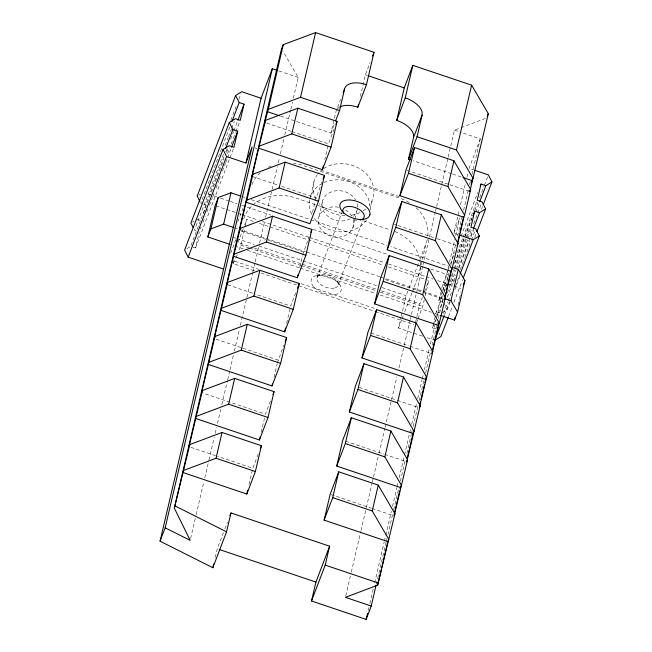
<?xml version="1.0" encoding="UTF-8"?>
<svg xmlns="http://www.w3.org/2000/svg" width="652" height="652" viewBox="0 0 652 652"><rect width="100%" height="100%" fill="white"/><g stroke="black" fill="none" stroke-linecap="round" stroke-linejoin="round"><path stroke-width="0.49" stroke-dasharray="3.26 2.44" d="M254.296 270.784L233.139 263.644L234.239 258.852M312.552 212.259L314.989 201.737M315.218 200.783L321.974 181.973M193.106 247.149L195.527 247.964L199.308 231.753M203.611 213.334L205.608 204.752L224.459 155.396M239.072 249.887L240.865 245.152L244.899 227.866M245.128 226.904L246.921 219.227L254.614 221.819M190.645 538.389L195.967 515.593M196.195 514.599L203.831 481.885M204.761 477.924L208.689 461.07M208.917 460.084L214.239 437.28M215.168 433.319L216.554 427.37M217.483 423.401L220.718 409.529M221.876 404.574L227.426 380.784M227.662 379.79L229.74 370.866M229.969 369.88L233.44 355.006M234.37 351.045L239.455 329.236M240.384 325.267L246.627 298.51M246.855 297.516L252.642 272.732M252.87 271.745L254.956 262.821M255.185 261.827L259.349 243.987M259.586 242.992L264.671 221.191M265.592 217.222L271.843 190.457M272.071 189.471L277.393 166.667M278.322 162.707L279.48 157.751M280.401 153.782L283.873 138.917M284.794 134.948L290.58 110.164M290.808 109.177L292.43 102.234M293.359 98.273L298.217 77.458L283.058 51.394M215.274 557.33L217.255 548.821L223.449 532.619M310.727 196.04L314.508 179.838M249.023 484.485L252.373 470.141M261.199 432.333L264.989 416.074M274.044 377.312L277.165 363.93M277.385 362.968L283.791 345.095M286.66 323.253L290.23 307.956M299.724 267.279L302.406 255.804M302.626 254.842L309.024 236.969M327.98 145.869L324.835 159.357M280.499 116.089L330.955 133.049L335.992 111.476L340.646 99.291M319.032 216.325L322.813 200.123M360.377 96.406L365.413 74.817L370.075 62.616M352.887 227.744L354.664 220.115M354.892 219.162L356.668 211.533M370.091 209.895L372.545 199.414M422.398 336.122L398.535 328.086L401.061 317.279M401.29 316.293L406.114 295.666L408.657 289.007M412.341 291.933L418.519 275.763L426.09 243.343A40.913 34.369 13.2 0 0 427.639 237.548M345.772 595.822L351.094 573.035M351.322 572.048L360.8 531.421M361.037 530.435L366.122 508.633M366.351 507.647L372.129 482.879M372.357 481.885L373.286 477.924M373.514 476.93L378.836 454.142M379.065 453.156L384.843 428.388M385.071 427.394L396.864 376.864M398.942 367.948L404.028 346.155M404.264 345.161L410.043 320.393M410.271 319.407L411.2 315.438M411.428 314.451L416.514 292.65M416.742 291.664L422.757 265.902M422.985 264.916L429.228 238.159M429.464 237.173L435.243 212.405M435.471 211.411L436.392 207.45M436.628 206.456L447.957 157.914M448.185 156.92L454.428 130.172L460.116 128.02M415.601 322.08L419.847 303.889L422.341 297.353M418.005 318.779L422.708 306.464L424.281 299.749M425.177 295.902L428.763 280.547L425.878 279.569M457.574 234.41L453.89 233.163L459.391 209.602M460.54 204.687L465.357 184.068M466.954 177.197L467.875 173.269M435.723 328.958L432.496 327.875L434.949 317.385M435.838 313.571L442.447 295.535M443.645 302.495L438.804 300.865L440.809 292.283M441.697 288.469L442.586 284.655L447.663 271.371M368.217 610.484L368.91 607.517M369.831 603.548L373.303 588.691M374.688 582.749L384.167 542.138M384.403 541.144L385.56 536.197M385.788 535.202L391.339 511.429M392.496 506.482L396.889 487.655M397.117 486.669L398.046 482.708M399.203 477.753L404.289 455.96M404.517 454.966L410.76 428.225M411.689 424.265L416.775 402.471M417.696 398.511L422.088 379.684M422.325 378.698L423.246 374.737M424.403 369.782L429.489 347.989M430.418 344.028L435.968 320.254M436.889 316.293L441.738 295.511M442.887 290.621L448.592 266.155L390.825 246.684M449.505 262.226L454.77 239.651M455.691 235.722L459.807 218.053M376.318 584.225L386.041 542.57M386.277 541.576L386.97 538.601M387.899 534.632L392.757 513.809M393.686 509.84L398.779 488.014M400.393 481.078L405.487 459.252M406.881 453.303L411.273 434.46M411.51 433.466L412.203 430.491M413.132 426.522L417.989 405.691M419.146 400.735L423.776 380.898M425.634 372.96L430.956 350.148M432.113 345.193L436.514 326.342M436.742 325.356L437.435 322.381M438.364 318.412L443.458 296.587M444.379 292.626L449.016 272.789M450.866 264.851L455.96 243.033M457.582 236.089L462.675 214.263M463.596 210.294L468.69 188.477M469.619 184.508L470.312 181.533M471.934 174.589L480.263 138.884L462.081 132.755M457.908 305.413L459.277 299.537M459.513 298.559L460.882 292.683M233.139 263.644L235.845 258.42M236.203 257.475L237.279 254.63M334.166 128.892L328.445 143.905L291.762 131.541M480.263 138.884L469.024 168.355L473.629 169.911M230.841 120.18L236.277 105.942M238.819 99.3L240.995 93.603M229.773 127.189L200.775 203.122L203.188 203.937M225.266 145.29L228.159 137.702M228.526 136.749L231.427 129.153M231.786 128.208L234.329 121.565M223.465 154.198L194.475 230.123L196.089 230.669M225.91 151.598L226.994 148.754M230.621 139.259L233.522 131.671M233.881 130.718L237.866 120.278M191.052 245.38L224.035 159.006M226.57 152.364L228.387 147.621M227.564 153.57L229.74 147.874M231.191 144.076L233 139.332M233.359 138.379L235.535 132.682M235.902 131.737L239.887 121.296M200.4 228.909L201.126 227.01M202.935 222.267L205.111 216.57M206.92 211.827L208.004 208.974M209.455 205.184L212.356 197.589M212.723 196.635L214.532 191.892M215.983 188.094L218.885 180.506M219.243 179.553L221.052 174.809M222.503 171.011L225.405 163.416M225.763 162.47L227.214 158.672M227.581 157.727L231.207 148.232M195.527 247.964L233.587 148.297M237.833 221.713L242.919 208.395M230.621 253.18L235.706 239.863M243.693 218.942L244.418 217.043A40.905 34.352 13 0 1 253.498 204.459M243.351 228.567L238.004 242.568L250.515 246.782M244.777 224.826L246.921 219.227M330.955 133.049L334.892 122.731M295.69 292.911L290.678 306.041L256.383 294.476M316.913 277.817L341.819 212.609M270.45 401.037L265.437 414.167L202.56 392.96M224.875 528.87L227.385 522.309M258.192 454.159L252.821 468.226L217.572 456.343M338.192 284.989L362.748 220.71M409.024 288.062L419.554 260.466M419.921 259.52L426.09 243.343M398.535 328.086L401.811 319.521M402.17 318.575L403.262 315.715M404.713 311.917L411.982 292.887M424.485 291.746L428.763 280.547M416.563 322.569L417.647 319.724M453.89 233.163L460.035 217.067M448.022 270.417L449.114 267.573M450.565 263.775L454.909 252.389M461.07 236.252L477.745 192.593M438.804 300.865L448.234 276.187M457.288 252.454L462.724 238.225M463.091 237.271L476.865 201.207M454.656 263.147L472.056 217.589M474.958 209.993L477.851 202.405M479.668 197.654L484.012 186.268M484.379 185.323L487.639 176.773M443.898 291.737L446.791 284.142M454.77 263.261L471.803 218.648M451.412 275.845L453.947 269.203M454.314 268.249L465.544 238.828M465.911 237.882L469.538 228.387M475.699 212.259L479.318 202.764M432.496 327.875L435.764 319.333M436.123 318.38L443.376 299.398M449.896 282.308L454.607 269.969M454.974 269.023L470.198 229.154M447.264 293.001L455.968 270.221M456.327 269.276L467.565 239.855M467.924 238.901L471.551 229.414M473.727 223.717L481.339 203.783M447.28 297.165L455.618 275.331M458.519 267.736L473.018 229.773M449.032 285.291L453.523 282.512L454.607 279.667M458.959 268.282L469.464 240.751M470.915 236.953L473.817 229.365M481.429 209.431L482.513 206.586M443.499 313.368L447.851 301.974M448.209 301.028L451.469 292.487M460.173 269.708L464.526 258.314M464.884 257.369L471.046 241.232M471.412 240.278L475.031 230.792M444.599 314.68L449.676 301.387M455.471 286.204L459.823 274.81M441.885 312.83L447.215 309.529L450.116 301.933M454.827 289.594L460.263 275.364M474.762 237.401L476.571 232.65M448.519 316.603L452.504 306.163M453.955 302.365L462.659 279.586M186.88 248.689L190.694 246.334M198.721 195.144L200.245 194.206M192.421 222.153L193.946 221.215M461.07 127.662L485.74 118.322M316.953 275.535L321.012 274.671M279.032 70.995L298.217 77.458M454.428 130.172L461.127 132.429M451.64 173.717L413.229 160.767M452.578 174.035L461.999 177.214M266.66 123.081L290.792 131.215M406.921 170.294L448.869 184.434M449.823 184.752L468.894 191.175M254.981 147.931L256.904 148.575M399.391 196.619L321.403 170.327A30.685 25.778 13.1 0 0 317.883 173.921M252.063 176.399L277.776 185.07M281.591 186.358L315.878 197.915M394.248 224.264L397.109 225.233M398.062 225.551L436.245 238.428M437.199 238.754L456.294 245.185M342.324 213.726L295.397 197.898A40.905 34.352 13 0 0 254.239 203.856M363.392 220.832L390.206 229.879M241.59 196.407L245.445 197.703M251.224 199.651L309.953 219.439M310.914 219.765L386.97 245.388M208.11 193.946L212.927 195.567M213.897 195.893L216.782 196.871M220.637 198.167L229.308 201.093M230.27 201.419L237.018 203.693M241.835 205.315L270.735 215.062M313.131 229.357L388.282 254.696M430.67 268.983L448.014 274.834M216.114 205.926L225.747 209.17M226.709 209.496L235.38 212.422M239.235 213.717L241.158 214.369M242.128 214.695L257.54 219.895M262.357 221.517L308.6 237.116M309.57 237.434L384.721 262.78M388.568 264.076L425.185 276.424M426.147 276.75L432.887 279.023M437.704 280.645L446.375 283.571M447.345 283.897L453.124 285.845M454.085 286.171L460.834 288.445M203.994 204.206L205.608 204.752M442.586 284.655L446.62 286.016M259.431 223.44L383.539 265.299M388.356 266.921L424.917 279.243M234.272 227.752L238.119 229.048M239.088 229.374L305.519 251.745M306.489 252.071L379.66 276.717M380.621 277.043L422.031 290.988M422.993 291.314L443.042 298.07M241.37 231.093L303.294 251.974M385.389 279.659L443.662 299.309M196.994 219.333L200.213 220.417M232.984 237.255L235.869 238.225M236.831 238.55L254.141 244.394M258.95 246.016L302.235 260.621M303.196 260.947L377.255 285.935M382.072 287.556L406.114 295.666M254.362 248.086L301.509 263.978M302.471 264.305L376.554 289.284M381.363 290.906L419.847 303.889M240.865 245.152L248.567 247.744M249.529 248.07L300.523 265.266M301.485 265.592L376.53 290.898M380.377 292.194L422.708 306.464M436.286 311.664L440.312 313.025M234.875 246.073L243.538 248.999M247.393 250.295L299.39 267.817M300.352 268.143L375.454 293.457M380.271 295.079L431.298 312.275M435.153 313.579L439.758 315.128M234.769 261.265L258.811 269.374M301.134 283.644L376.163 308.942M261.028 273.049L374.533 311.322M375.495 311.648L413.971 324.623M427.174 337.736L434.811 340.303M227.801 284.834L255.429 294.15M370.858 333.074L409.073 345.959M410.026 346.285L431.045 353.368M216.13 339.219L241.851 347.891M242.805 348.217L278.062 360.1M359.195 387.459L396.449 400.026M397.41 400.344L418.421 407.435M345.625 441.2L383.832 454.085M384.786 454.411L405.805 461.494M190.897 447.345L216.619 456.017M331.094 494.623L371.216 508.152M372.17 508.47L393.189 515.561M365.413 74.817L367.263 75.445M337.467 281.542L340.132 285.217M451.282 278.119L453.523 282.512M444.093 303.376L447.215 309.529M439.122 333.017L440.018 334.778M394.851 231.509A40.913 34.409 13.1 0 1 420.092 260.93M420.23 261.941A40.913 34.409 13.1 0 1 418.519 275.763M323.742 168.566A30.685 25.778 13.1 0 1 363.523 171.362A30.685 25.778 13.1 0 1 369.162 205.323M365.658 208.925A30.685 25.778 13.1 0 1 360.931 212.087M360.1 212.511A30.685 25.778 13.1 0 1 350.051 215.429M345.112 215.673A30.685 25.778 13.1 0 1 319.13 203.554M315.984 198.884A30.685 25.778 13.1 0 1 317.288 174.703M357.394 208.673A17.897 15.037 13.1 0 1 353.017 216.774M350.279 218.722A17.897 15.037 13.1 0 1 324.908 213.18A17.897 15.037 13.1 0 1 330.76 192.161A17.897 15.037 13.1 0 1 355.511 199.903M357.092 203.726A17.897 15.037 13.1 0 1 357.483 207.695M353.311 219.936A17.897 15.037 13.1 0 1 337.002 237.23A17.897 15.037 13.1 0 1 318.282 219.382A17.897 15.037 13.1 0 1 340.45 207.67M345.536 209.911A17.897 15.037 13.1 0 1 351.73 216.114M366.538 219.936A30.685 25.778 13.1 0 1 340.474 231.843A30.685 25.778 13.1 0 1 313.677 217.523M311.737 214.166A30.685 25.778 13.1 0 1 309.676 199.756M309.879 198.803A30.685 25.778 13.1 0 1 320.735 184.28M324.011 182.544A30.685 25.778 13.1 0 1 355.316 184.532A30.685 25.778 13.1 0 1 370.157 209.031M409.285 202.585A40.913 34.369 13.2 0 0 399.692 198.11L302.976 165.478A40.905 34.369 13.2 0 0 293.498 163.31M416.057 207.67A40.913 34.369 13.2 0 1 427.777 236.554M251.998 184.622A40.905 34.369 13.2 0 1 260.344 172.65M268.355 167.271A40.905 34.369 13.2 0 1 271.085 166.04M356.791 220.246A11.247 6.055 20.8 0 1 352.161 219.292M337.304 108.9A20.448 11.027 20.9 0 1 339.097 107.368M334.101 288.143L331.672 288.347A11.247 6.064 20.9 0 1 316.839 278.347A11.247 6.064 20.9 0 1 332.496 277.051A11.247 6.064 20.9 0 1 334.101 288.143M314.191 287.369A15.852 8.541 20.9 0 0 340.148 292.08A15.852 8.541 20.9 0 0 324.183 275.633A15.852 8.541 20.9 0 0 314.191 287.369"/><path stroke-width="0.98" d="M246.896 200.099L252.894 174.263L285.144 162.152L324.476 175.404L318.486 201.207L309.887 223.734L246.057 202.21L246.896 200.099L279.121 187.963L318.486 201.207M265.608 120.318L258.657 148.151L322.438 169.675L331.037 147.173L337.019 121.394L297.858 108.208L265.608 120.318L264.728 122.429L268.282 109.365L283.261 44.646L315.592 32.6L374.02 52.299L366.448 84.695L357.858 107.197A20.448 11.027 20.9 0 0 339.839 106.944M315.592 32.6L300.523 97.319L268.282 109.365M410.393 159.805L408.502 159.169L413.515 137.621L413.507 134.614A20.456 11.019 20.9 0 0 401.616 122.364L396.734 120.343L404.232 87.922L412.822 65.371L471.616 85.159L488.315 113.701L469.847 191.501L470.662 189.357L453.931 160.775L414.533 147.507L405.968 169.976L399.92 195.722L463.841 217.271L457.476 244.533M230.058 244.451L207.833 236.92L215.152 205.6L218.216 197.564L230.963 192.78L240.629 196.081M207.833 236.92L210.898 228.901L218.216 197.564M223.008 149.512L226.586 156.521L245.934 163.049L261.061 98.232L241.713 91.704L235.617 95.494L239.194 102.511L244.027 104.141L240.246 120.343L235.413 118.713L229.317 122.495L232.894 129.52L237.727 131.15L233.946 147.352L229.113 145.722L223.008 149.512L184.597 250.107L188.175 257.149L223.489 269.023M210.898 228.901L223.644 224.117L230.963 192.78M376.09 585.219L371.224 606.05L366.131 619.4L311.509 600.989L325.209 565.113L329.619 546.205L230.963 512.937L226.546 531.845L212.845 567.729L160.058 541.193L252.088 146.953L245.934 163.049M160.058 541.193L165.168 527.81L272.324 68.729L277.116 70.351M165.168 527.81L190.18 540.369L174.337 508.128L281.542 48.786L283.261 44.646M174.337 508.128L189.805 444.566L222.047 432.455L261.411 445.723L255.388 471.535L246.798 494.045L182.959 472.521M195.584 418.454L259.414 439.978L268.005 417.476L274.036 391.656L234.671 378.396L202.422 390.507L188.99 446.702L189.805 444.566M208.2 364.395L272.031 385.919L280.629 363.408L286.652 337.597L247.287 324.329L215.038 336.448L201.607 392.643L202.422 390.507M220.816 310.328L284.655 331.852L293.245 309.35L299.268 283.53L259.903 270.27L227.662 282.381L214.223 338.575L215.038 336.448M233.44 256.269L297.271 277.793L305.861 255.282L311.892 229.471L272.528 216.211L240.278 228.322L226.847 284.517L227.662 282.381M246.057 202.21L239.463 230.449L240.278 228.322M258.657 148.151L252.063 176.399L252.894 174.263M183.774 470.385L216.024 458.274L222.047 432.455M196.399 416.326L228.64 404.207L234.671 378.396M209.015 362.259L241.264 350.148L247.287 324.329M221.631 308.2L253.881 296.089L259.903 270.27M234.255 254.133L266.497 242.022L272.528 216.211M279.121 187.963L285.144 162.152M212.845 567.729L213.726 563.947M246.798 494.045L247.687 490.214M259.414 439.978L260.083 437.109M272.031 385.919L272.479 384.004M284.655 331.852L285.543 328.029M297.271 277.793L297.94 274.924M322.438 169.675L323.31 165.926M335.609 120.856L339.545 110.547L344.582 88.974A20.448 11.019 21 0 1 366.448 84.695M357.858 107.197L358.543 104.255M396.734 120.343L405.267 97.792L412.822 65.371M388.111 541.698L324.109 520.117L330.14 494.297L338.73 471.803L378.258 485.129L394.957 513.743L377.647 585.203L345.397 597.322L371.224 606.05M400.735 487.631L336.734 466.05L342.756 440.239L351.346 417.745L390.882 431.07L407.573 459.684L394.142 515.879L394.957 513.743M413.352 433.572L349.35 411.991L355.373 386.171L363.963 363.677L403.498 377.011L420.19 405.625L406.758 461.82L407.573 459.684M425.968 379.513L361.974 357.932L367.997 332.112L376.587 309.618L416.115 322.944L432.814 351.558L419.603 406.783M438.592 325.446L374.59 303.865L380.613 278.045L389.203 255.551L428.739 268.885L445.43 297.499L431.999 353.694L432.814 351.558M324.109 520.117L332.699 497.623L338.73 471.803M336.734 466.05L345.324 443.556L351.346 417.745M349.35 411.991L357.94 389.497L363.963 363.677M361.974 357.932L370.556 335.43L376.587 309.618M374.59 303.865L383.18 281.371L389.203 255.551M408.502 159.169L417.052 136.708L422.088 115.119L422.088 112.111A20.456 10.954 21 0 0 405.259 97.841M311.509 600.989L315.918 582.081L329.619 546.205M388.926 539.563L372.235 510.948L378.258 485.129M401.55 485.504L384.851 456.889L390.882 431.07M414.167 431.437L397.475 402.822L403.498 377.011M426.783 377.378L410.092 348.763L416.115 322.944M439.407 323.31L422.708 294.696L428.739 268.885M451.208 271.387L451.966 269.284L435.332 240.637L441.339 214.826L401.852 201.517L393.295 223.946L387.207 249.806L451.208 271.387L444.615 299.635L445.43 297.499M463.841 217.271L464.631 215.193L447.916 186.586L453.931 160.775M366.131 619.4L367.524 613.459M377.647 585.203L381.347 569.326M381.811 567.346L388.062 540.557M394.085 514.77L399.635 490.956M400.1 488.976L400.793 486.001M407.28 458.226L413.295 432.431M419.546 405.65L420.475 401.681M420.939 399.692L424.411 384.819M424.876 382.83L426.261 376.88M432.048 352.08L438.763 323.31M445.014 296.53L445.944 292.561M446.408 290.572L451.037 270.735M457.288 243.954L459.603 234.027M460.067 232.047L463.539 217.165M471.176 184.426L472.57 178.477M464.631 215.193L470.662 189.357M474.55 170.221L488.364 174.883L491.942 181.908L485.846 185.681L481.005 184.051L477.223 200.254L482.064 201.884L485.634 208.925L479.538 212.691L474.705 211.052L470.923 227.255L475.756 228.893L479.326 235.926L463.385 277.687M440.679 315.438L454.485 320.091L455.169 317.157M387.207 249.806L395.797 227.312L401.852 201.517M399.92 195.722L408.478 173.293L414.533 147.507M473.181 178.575L456.441 149.984L471.616 85.159M451.966 269.284L458.03 243.465L441.339 214.826M454.485 320.091L457.557 312.047L450.948 300.735L458.291 269.333L452.121 267.312M457.557 312.047L464.909 280.645L458.291 269.333M259.496 146.032L291.737 133.896L297.858 108.208M188.175 257.149L226.586 156.521M261.061 98.232L272.324 68.729M335.951 124.206L337.019 121.394M413.515 137.621L422.088 115.119M235.617 95.494L197.197 196.089L199.879 201.362M229.317 122.495L190.897 223.098L193.131 227.491M231.949 121.492L239.194 102.511M225.641 148.501L232.894 129.52M237.866 120.278L244.027 104.141M231.566 147.287L237.727 131.15M343.148 92.723L344.582 88.974M323.05 179.161L324.476 175.404M372.585 56.048L374.02 52.299M310.817 232.283L311.892 229.471M297.483 288.225L299.268 283.53M285.217 341.346L286.652 337.597M272.96 394.476L274.036 391.656M229.887 515.748L230.963 512.937M260.344 448.535L261.411 445.723M487.346 116.26L488.315 113.701M457.248 245.511L458.03 243.465M480.279 185.95L481.005 184.051M472.896 215.804L474.705 211.052M479.685 201.818L485.846 185.681M473.376 228.819L479.538 212.691M483.238 204.687L491.942 181.908M444.232 315.625L434.811 340.303L440.907 336.538L448.16 317.557M460.19 273.864L473.238 239.691L479.326 235.926M476.938 231.704L485.634 208.925M463.173 285.16L464.909 280.645M419.652 407.044L420.19 405.625M417.052 136.708L456.441 149.984M267.247 111.647L279.553 115.771M404.232 87.922L368.193 75.754M462.944 177.531L472.366 180.702M408.478 173.293L447.916 186.586M459.416 235.03L473.238 239.691M395.797 227.312L435.332 240.637M266.497 242.022L305.861 255.282M383.18 281.371L422.708 294.696M253.881 296.089L293.245 309.35M370.556 335.43L410.092 348.763M241.264 350.148L280.629 363.408M357.94 389.497L397.475 402.822M228.64 404.207L268.005 417.476M345.324 443.556L384.851 456.889M216.024 458.274L255.388 471.535M332.699 497.623L372.235 510.948M325.209 565.113L378.462 583.067M219.17 549.465L315.918 582.081M300.523 97.319L339.545 110.547M291.737 133.896L331.037 147.173M444.794 298.657L450.948 300.735M223.644 224.117L233.31 227.426M175.152 505.993L226.546 531.845M343.637 213.22A11.247 6.055 20.8 0 1 348.575 206.431A11.247 6.055 20.8 0 1 362.585 212.275A11.247 6.055 20.8 0 1 360.091 220.083M369.92 214.769L368.91 216.766A15.852 8.541 20.8 0 1 352.968 218.094A15.852 8.541 20.8 0 1 339.937 207.026L339.928 204.687A15.852 8.541 20.8 0 1 356.88 201.362A15.852 8.541 20.8 0 1 369.92 214.769"/></g></svg>
